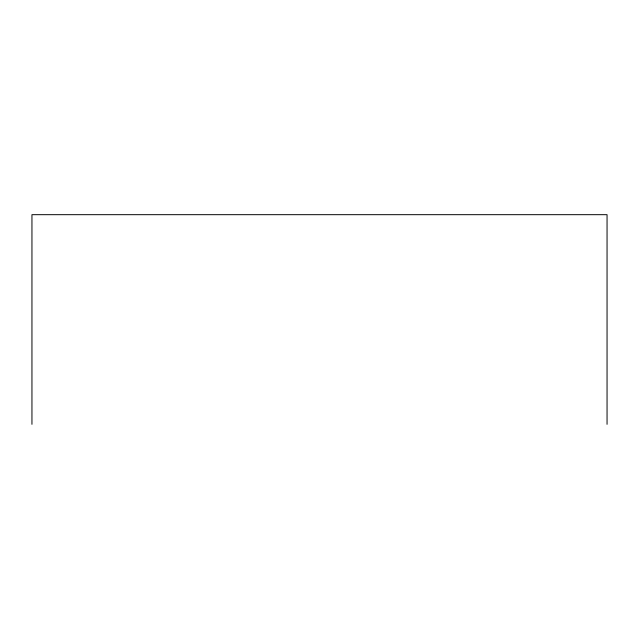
<?xml version="1.0" encoding="UTF-8"?>
<svg xmlns="http://www.w3.org/2000/svg" width="639" height="639" viewBox="0 0 639 639"><rect width="100%" height="100%" fill="white"/><g stroke="black" fill="none" stroke-linecap="round" stroke-linejoin="round"><path stroke-width="0.96" d="M607.05 424.32L607.05 214.68L31.95 214.68L31.95 424.32"/></g></svg>
